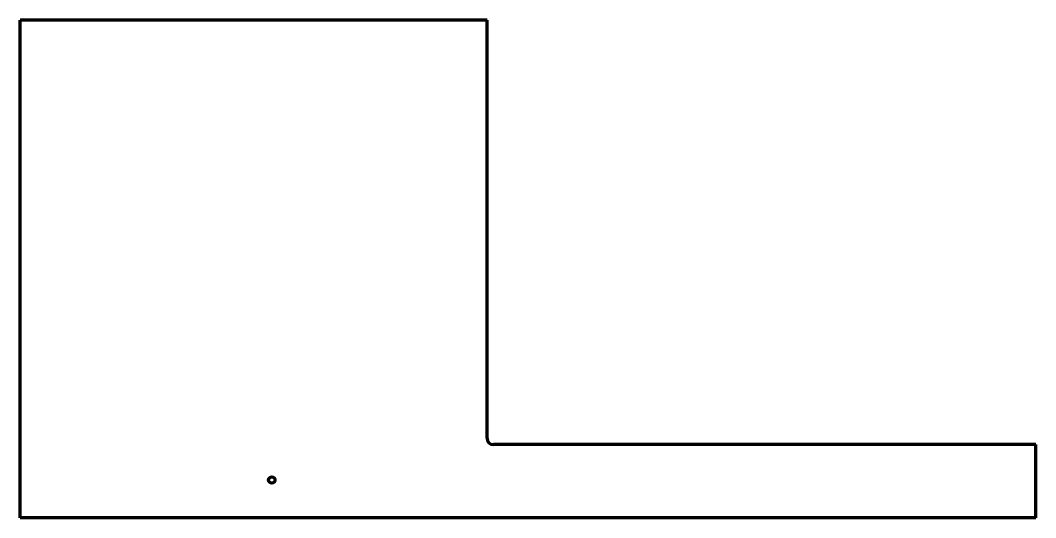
# Model space of a CAD drawing. Header units: millimetres. Extents: x 0 to 2051, y 0 to 1005.
import ezdxf

# ---------------------------------------------------------------- set-up
doc = ezdxf.new("R2010")
doc.units = ezdxf.units.MM
doc.layers.get('0').update_dxf_attribs({"linetype": 'CONTINUOUS'})

msp = doc.modelspace()

# ---------------------------------------------------------------- linework, layer by layer
at = {"color": 7, "lineweight": 90}
for p, q in [((942.975, 1004.8875), (0, 1004.8875)), ((0, 0), (0, 1004.8875)), ((942.975, 160.3375), (942.975, 1004.8875)), ((2051.05, 147.6375), (955.675, 147.6375)), ((2051.05, 0), (2051.05, 147.6375)), ((2051.05, 0), (0, 0))]:
    msp.add_line(p, q, dxfattribs=at)
msp.add_circle((508, 76.2), 6.35, dxfattribs=at)
msp.add_arc((955.675, 160.3375), 12.7, 180, 270, dxfattribs=at)

doc.saveas('drawing.dxf')
